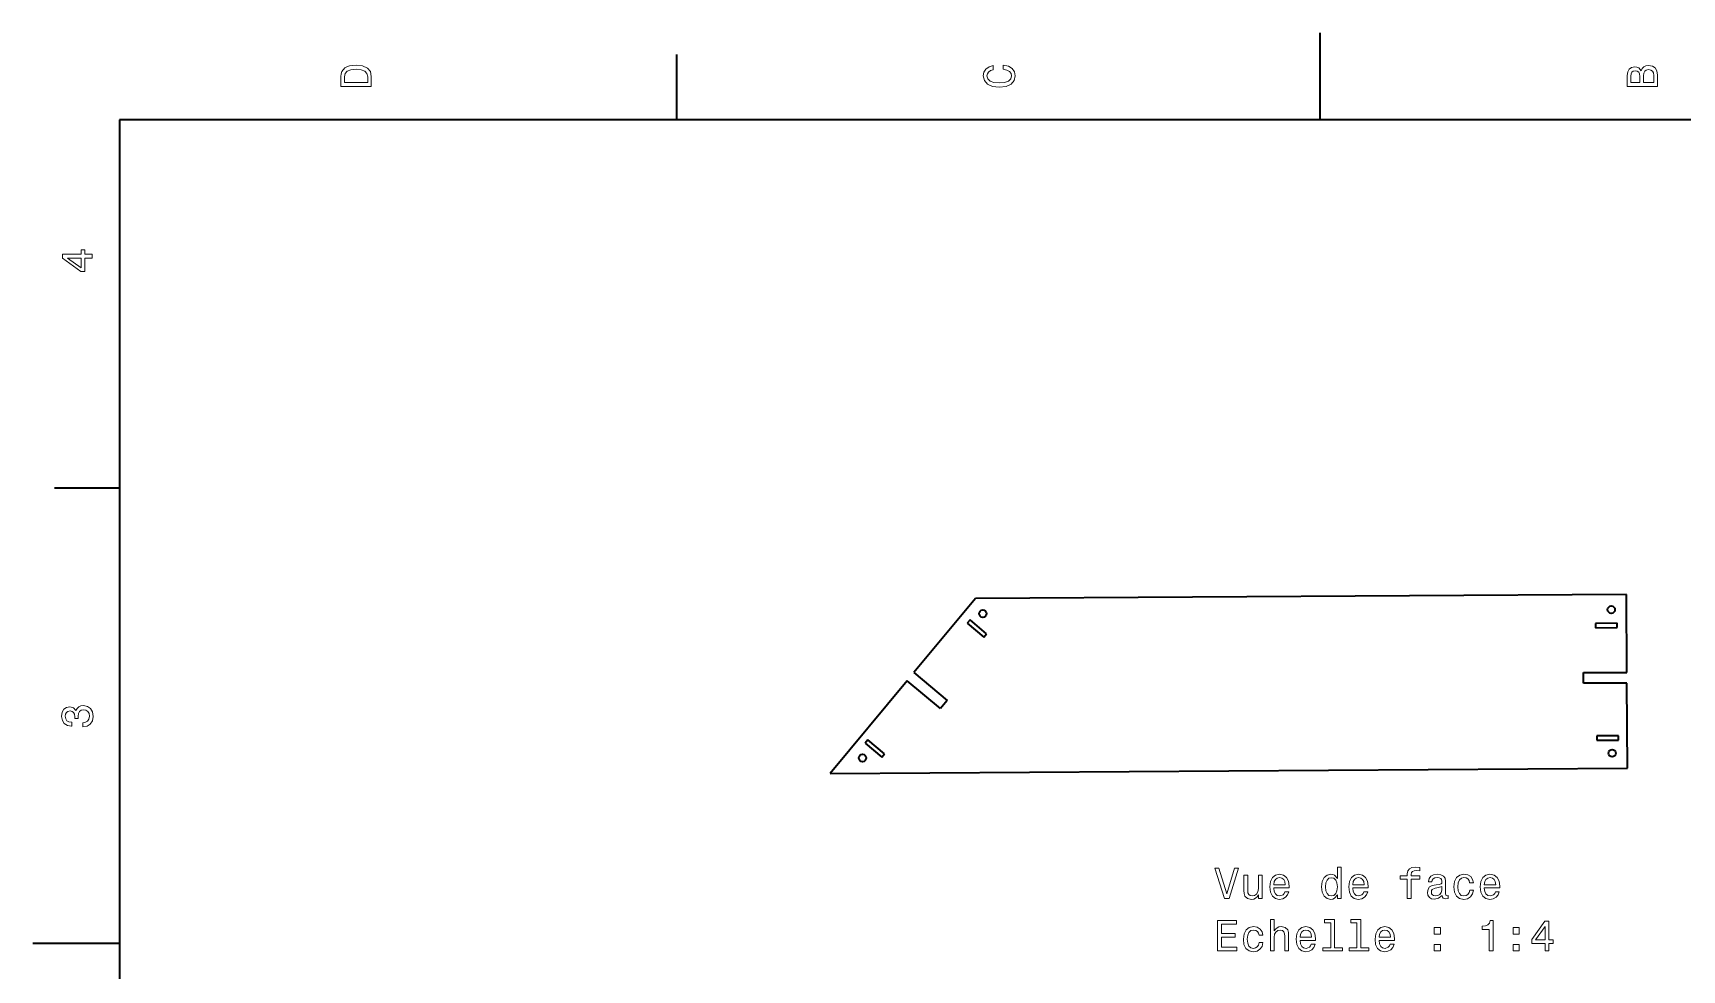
# Model space of a CAD drawing. Extents: x 0 to 297, y 0 to 210.
# Drawn here: x 0 to 190.3, y 101.9 to 210 of the extents above; entities that cross this region are included whole.
import ezdxf

# ---------------------------------------------------------------- set-up
doc = ezdxf.new("R2010")
doc.units = 0

msp = doc.modelspace()

# ---------------------------------------------------------------- linework, layer by layer
at = {"color": 7, "lineweight": 35, "ltscale": 0.25}
for p, q in [((148.5, 200), (148.5, 210)), ((10, 105), (0, 105))]:
    msp.add_line(p, q, dxfattribs=at)
at = {"color": 7, "lineweight": 35, "ltscale": 0.1875}
for p, q in [((74.300003, 200), (74.300003, 207.5)), ((10, 157.5), (2.5, 157.5))]:
    msp.add_line(p, q, dxfattribs=at)
at = {"color": 7, "lineweight": 35}
for p, q in [((287, 200), (10, 200)), ((10, 200), (10, 10)), ((183.829376, 145.24881), (108.750031, 144.772079)), ((91.957153, 124.60685), (183.956726, 125.191025))]:
    msp.add_line(p, q, dxfattribs=at)
at = {"color": 7, "lineweight": 35, "ltscale": 0.278075}
msp.add_line((108.750031, 144.772079), (101.633095, 136.223953), dxfattribs=at)
at = {"color": 7, "lineweight": 35, "ltscale": 0.224864}
msp.add_line((183.886475, 136.254425), (183.829376, 145.24881), dxfattribs=at)
at = {"color": 7, "lineweight": 35, "ltscale": 0.0125}
for p, q in [((108.112221, 142.296158), (107.790825, 141.913147)), ((180.276764, 141.891373), (180.282837, 141.391403)), ((182.782654, 141.421799), (182.776581, 141.921753)), ((109.70591, 140.306152), (110.027336, 140.689163)), ((96.335533, 128.477982), (96.014137, 128.094955)), ((180.41008, 128.926285), (180.413269, 128.4263)), ((182.913208, 128.442169), (182.910034, 128.942154)), ((97.929222, 126.487961), (98.250618, 126.870987))]:
    msp.add_line(p, q, dxfattribs=at)
at = {"color": 7, "lineweight": 35, "ltscale": 0.0625}
for p, q in [((107.790825, 141.913147), (109.70591, 140.306152)), ((110.027336, 140.689163), (108.112221, 142.296158)), ((182.776581, 141.921753), (180.276764, 141.891373)), ((180.282837, 141.391403), (182.782654, 141.421799)), ((96.014137, 128.094955), (97.929222, 126.487961)), ((98.250618, 126.870987), (96.335533, 128.477982)), ((182.910034, 128.942154), (180.41008, 128.926285)), ((180.413269, 128.4263), (182.913208, 128.442169))]:
    msp.add_line(p, q, dxfattribs=at)
at = {"color": 7, "lineweight": 35, "ltscale": 0.347347}
msp.add_line((100.849091, 135.282684), (91.957153, 124.60685), dxfattribs=at)
at = {"color": 7, "lineweight": 35, "ltscale": 0.125}
for p, q in [((104.691002, 132.082733), (100.849091, 135.282684)), ((101.633095, 136.223953), (105.474998, 133.024002)), ((178.886581, 136.222687), (183.886475, 136.254425)), ((183.894257, 135.029449), (178.894348, 134.997711))]:
    msp.add_line(p, q, dxfattribs=at)
at = {"color": 7, "lineweight": 35, "ltscale": 0.030625}
for p, q in [((178.894348, 134.997711), (178.886581, 136.222687)), ((105.474998, 133.024002), (104.691002, 132.082733))]:
    msp.add_line(p, q, dxfattribs=at)
at = {"color": 7, "lineweight": 35, "ltscale": 0.245966}
msp.add_line((183.956726, 125.191025), (183.894257, 135.029449), dxfattribs=at)
at = {"color": 7, "lineweight": 13}
for points in [[(35.533215, 204.994965), (35.533215, 203.829971), (39.033215, 203.829971), (39.033215, 204.994965), (38.922264, 205.544678), (38.584366, 205.953171), (38.034657, 206.205338), (37.283215, 206.296112), (36.516644, 206.215424), (36.21405, 206.114563), (35.971977, 205.973343), (35.644165, 205.56485), (35.563473, 205.297562)], [(35.951801, 204.959656), (36.027451, 205.342941), (36.259438, 205.605194), (36.672985, 205.761536), (37.283215, 205.811966), (37.873272, 205.756485), (38.286816, 205.600143), (38.533936, 205.332855), (38.614628, 204.959656), (38.614628, 204.298996), (35.951801, 204.298996)], [(111.93206, 205.817017), (112.35569, 205.716141), (112.658287, 205.549713), (112.844887, 205.317734), (112.905403, 205.045395), (112.814629, 204.71759), (112.54229, 204.460388), (112.098488, 204.28891), (111.483215, 204.233429), (110.872986, 204.28891), (110.424141, 204.455338), (110.151802, 204.71254), (110.055984, 205.045395), (110.106415, 205.287476), (110.247627, 205.494247), (110.474571, 205.655624), (110.787247, 205.766571), (110.787247, 206.245682), (110.308144, 206.094391), (109.94503, 205.832138), (109.718086, 205.474075), (109.637398, 205.045395), (109.763474, 204.510818), (110.116501, 204.10231), (110.696472, 203.840057), (111.483215, 203.749283), (112.269958, 203.840057), (112.84993, 204.10231), (113.208, 204.510818), (113.329041, 205.045395), (113.233215, 205.51442), (112.965927, 205.892654), (112.527161, 206.159943), (111.93206, 206.301163)], [(185.542007, 205.630417), (185.249496, 205.983429), (185.052811, 206.074219), (184.81073, 206.104477), (184.432495, 206.03891), (184.160156, 205.842224), (183.993729, 205.524506), (183.933212, 205.080704), (183.933212, 203.835022), (187.433212, 203.835022), (187.433212, 205.151306), (187.36261, 205.620331), (187.155838, 205.968307), (186.828018, 206.185165), (186.384216, 206.260818), (186.08667, 206.215424), (185.839554, 206.094391), (185.65799, 205.897705)], [(185.385666, 204.984879), (185.385666, 204.298996), (184.351807, 204.298996), (184.351807, 205.025223), (184.382065, 205.297562), (184.472839, 205.489197), (184.629181, 205.605194), (184.86116, 205.645538), (185.093155, 205.600143), (185.254532, 205.479111), (185.355408, 205.272339)], [(187.014618, 205.095825), (187.014618, 204.298996), (185.809296, 204.298996), (185.809296, 205.050446), (185.844589, 205.368164), (185.9505, 205.595108), (186.132065, 205.731277), (186.394302, 205.776657), (186.671692, 205.731277), (186.863327, 205.605194), (186.979324, 205.393372)], [(6.833213, 184.02739), (6.833213, 184.481277), (5.965778, 184.481277), (5.965778, 184.98056), (5.56232, 184.98056), (5.56232, 184.481277), (3.408862, 184.481277), (3.408862, 184.022339), (5.521974, 182.489197), (5.965778, 182.489197), (5.965778, 184.02739)], [(5.56232, 182.912827), (3.993876, 184.02739), (5.56232, 184.02739)], [(5.73379, 129.979111), (5.769093, 129.979111), (6.253242, 130.059799), (6.616354, 130.296829), (6.848343, 130.670029), (6.934078, 131.164276), (6.848343, 131.688766), (6.626441, 132.082138), (6.273415, 132.334305), (5.819525, 132.425079), (5.521974, 132.384735), (5.279899, 132.273788), (5.0933, 132.092224), (4.957133, 131.850143), (4.684798, 132.177963), (4.251081, 132.293961), (3.857709, 132.218307), (3.560158, 132.00145), (3.373559, 131.648422), (3.307997, 131.164276), (3.388689, 130.710388), (3.610591, 130.362396), (3.963617, 130.135452), (4.432637, 130.059799), (4.46794, 130.059799), (4.46794, 130.508652), (4.145173, 130.548996), (3.913184, 130.680115), (3.771974, 130.891937), (3.721542, 131.189484), (3.761888, 131.451736), (3.867795, 131.643372), (4.039265, 131.759369), (4.271254, 131.804764), (4.518372, 131.759369), (4.684798, 131.638336), (4.785663, 131.426514), (4.815922, 131.139053), (4.810879, 130.942368), (5.209294, 130.942368), (5.199208, 131.189484), (5.244596, 131.507217), (5.365634, 131.744247), (5.56232, 131.885452), (5.819525, 131.935883), (6.112032, 131.880417), (6.328891, 131.734161), (6.465058, 131.502167), (6.510447, 131.194534), (6.460014, 130.876801), (6.308718, 130.644821), (6.066643, 130.498566), (5.73379, 130.443085)], [(138.611588, 113.674232), (137.734055, 110.693687), (136.831329, 113.674232), (136.352219, 113.674232), (137.481903, 110.169189), (137.986221, 110.169189), (139.090683, 113.674232)], [(141.814026, 112.877403), (141.370224, 112.877403), (141.370224, 111.314003), (141.319794, 110.95089), (141.173538, 110.688644), (140.946594, 110.52726), (140.649048, 110.47683), (140.412018, 110.517174), (140.260712, 110.638206), (140.174988, 110.844978), (140.154816, 111.137489), (140.154816, 112.877403), (139.710999, 112.877403), (139.710999, 111.097145), (139.726135, 110.739075), (139.82196, 110.441521), (140.114456, 110.169189), (140.583481, 110.073372), (140.835648, 110.108673), (141.052505, 110.199448), (141.239105, 110.355789), (141.390396, 110.582733), (141.390396, 110.169189), (141.814026, 110.169189)], [(143.150482, 111.394691), (144.925705, 111.394691), (144.93074, 111.601463), (144.850052, 112.181435), (144.628143, 112.615158), (144.275131, 112.877403), (143.806107, 112.973221), (143.347168, 112.87236), (142.994141, 112.589935), (142.767197, 112.131004), (142.686508, 111.525818), (142.762161, 110.905502), (142.989105, 110.451607), (143.337082, 110.169189), (143.79097, 110.073372), (144.184341, 110.138931), (144.507111, 110.310402), (144.744141, 110.582733), (144.88031, 110.945847), (144.441559, 110.945847), (144.350769, 110.744118), (144.21965, 110.592819), (143.846451, 110.471786), (143.55899, 110.52726), (143.342133, 110.703773), (143.200912, 110.991234), (143.150482, 111.379562)], [(143.150482, 111.767891), (143.205963, 112.115875), (143.342133, 112.373077), (143.548904, 112.529419), (143.821228, 112.584892), (144.088531, 112.529419), (144.295303, 112.373077), (144.421371, 112.115875), (144.466766, 111.767891)], [(150.498474, 110.587776), (150.498474, 110.169189), (150.942276, 110.169189), (150.942276, 113.79023), (150.50351, 113.79023), (150.50351, 112.46386), (150.165619, 112.847145), (149.958847, 112.93792), (149.721817, 112.973221), (149.293137, 112.87236), (148.960281, 112.589935), (148.743423, 112.136047), (148.66777, 111.525818), (148.743423, 110.915588), (148.960281, 110.45665), (149.293137, 110.169189), (149.721817, 110.073372), (149.958847, 110.108673), (150.170654, 110.199448)], [(149.797455, 112.574806), (150.089966, 112.504204), (150.311874, 112.307518), (150.442993, 111.979706), (150.493423, 111.525818), (150.442993, 111.066887), (150.311874, 110.739075), (150.089966, 110.537346), (149.797455, 110.471786), (149.520081, 110.537346), (149.308258, 110.739075), (149.167053, 111.07193), (149.121658, 111.525818), (149.167053, 111.974663), (149.308258, 112.302475), (149.520081, 112.504204)], [(152.258545, 111.394691), (154.033768, 111.394691), (154.038818, 111.601463), (153.958115, 112.181435), (153.736221, 112.615158), (153.383194, 112.877403), (152.914169, 112.973221), (152.455231, 112.87236), (152.102219, 112.589935), (151.875275, 112.131004), (151.794571, 111.525818), (151.870224, 110.905502), (152.097168, 110.451607), (152.445145, 110.169189), (152.899048, 110.073372), (153.292419, 110.138931), (153.615173, 110.310402), (153.852219, 110.582733), (153.988373, 110.945847), (153.549622, 110.945847), (153.458847, 110.744118), (153.327713, 110.592819), (152.954514, 110.471786), (152.667053, 110.52726), (152.450195, 110.703773), (152.30899, 110.991234), (152.258545, 111.379562)], [(152.258545, 111.767891), (152.314026, 112.115875), (152.450195, 112.373077), (152.656967, 112.529419), (152.929306, 112.584892), (153.196594, 112.529419), (153.403366, 112.373077), (153.529449, 112.115875), (153.574829, 111.767891)], [(158.557541, 112.408379), (158.557541, 110.169189), (159.001343, 110.169189), (159.001343, 112.408379), (160.009995, 112.408379), (160.009995, 112.786621), (159.001343, 112.786621), (159.001343, 112.953049), (159.036652, 113.154778), (159.152649, 113.290947), (159.349335, 113.371635), (159.63176, 113.401901), (160.009995, 113.381721), (160.009995, 113.765007), (159.530884, 113.79023), (159.097168, 113.744835), (158.794571, 113.608673), (158.613022, 113.371635), (158.557541, 113.033745), (158.557541, 112.786621), (157.74559, 112.786621), (157.74559, 112.408379)], [(162.587082, 110.522217), (162.587082, 110.507088), (162.612289, 110.335617), (162.687943, 110.214577), (163.005661, 110.118759), (163.252792, 110.159103), (163.252792, 110.502045), (163.146881, 110.486916), (163.005661, 110.552475), (162.980453, 110.754204), (162.980453, 112.156219), (162.919937, 112.51429), (162.743423, 112.766449), (162.435791, 112.917747), (162.00206, 112.973221), (161.57843, 112.912704), (161.265762, 112.741234), (161.069077, 112.473946), (161.00351, 112.120918), (161.00351, 112.09066), (161.401917, 112.09066), (161.437225, 112.302475), (161.548172, 112.453773), (161.729736, 112.544548), (161.986938, 112.579849), (162.234055, 112.554634), (162.410568, 112.478989), (162.516479, 112.347862), (162.551773, 112.166306), (162.531601, 111.954491), (162.450912, 111.848587), (162.249191, 111.798149), (161.870941, 111.757805), (161.437225, 111.66703), (161.129593, 111.505646), (160.948029, 111.253487), (160.892563, 110.880287), (160.942993, 110.547432), (161.099335, 110.300316), (161.351486, 110.143974), (161.699478, 110.088501), (162.168488, 110.194405)], [(165.73909, 111.979706), (166.177856, 111.979706), (166.087082, 112.383163), (165.870224, 112.70089), (165.532318, 112.897575), (165.093567, 112.973221), (164.609421, 112.87236), (164.241257, 112.589935), (164.009277, 112.131004), (163.928574, 111.515732), (164.004227, 110.905502), (164.231171, 110.451607), (164.589249, 110.169189), (165.07843, 110.073372), (165.512146, 110.149017), (165.850052, 110.360832), (166.082031, 110.693687), (166.182907, 111.137489), (165.759277, 111.137489), (165.683624, 110.855072), (165.542404, 110.64325), (165.340683, 110.512131), (165.093567, 110.471786), (164.785934, 110.537346), (164.564026, 110.739075), (164.427856, 111.066887), (164.382462, 111.530861), (164.427856, 111.984749), (164.569061, 112.312561), (164.796021, 112.51429), (165.093567, 112.584892), (165.355804, 112.539505), (165.55249, 112.423515), (165.683624, 112.231873)], [(167.43866, 111.394691), (169.213882, 111.394691), (169.218918, 111.601463), (169.138229, 112.181435), (168.916321, 112.615158), (168.563293, 112.877403), (168.094284, 112.973221), (167.635345, 112.87236), (167.282318, 112.589935), (167.055374, 112.131004), (166.974686, 111.525818), (167.050339, 110.905502), (167.277283, 110.451607), (167.625259, 110.169189), (168.079147, 110.073372), (168.472519, 110.138931), (168.795288, 110.310402), (169.032318, 110.582733), (169.168488, 110.945847), (168.729721, 110.945847), (168.638947, 110.744118), (168.507828, 110.592819), (168.134628, 110.471786), (167.847168, 110.52726), (167.63031, 110.703773), (167.48909, 110.991234), (167.43866, 111.379562)], [(167.43866, 111.767891), (167.494141, 112.115875), (167.63031, 112.373077), (167.837082, 112.529419), (168.109421, 112.584892), (168.376709, 112.529419), (168.583481, 112.373077), (168.709549, 112.115875), (168.754944, 111.767891)], [(162.536652, 111.117317), (162.476135, 110.855072), (162.314743, 110.653336), (162.072678, 110.522217), (161.775116, 110.47683), (161.583481, 110.502045), (161.447311, 110.582733), (161.361572, 110.723946), (161.336365, 110.920631), (161.356537, 111.097145), (161.437225, 111.223221), (161.759995, 111.364433), (162.168488, 111.42495), (162.536652, 111.54599)], [(136.674988, 104.12236), (138.893997, 104.12236), (138.893997, 104.54599), (137.138962, 104.54599), (137.138962, 105.731148), (138.702362, 105.731148), (138.702362, 106.149734), (137.138962, 106.149734), (137.138962, 107.19873), (138.853653, 107.19873), (138.853653, 107.62236), (136.674988, 107.62236)], [(141.450912, 105.932877), (141.889679, 105.932877), (141.798904, 106.336334), (141.582047, 106.65406), (141.244141, 106.850746), (140.805389, 106.926392), (140.321228, 106.825531), (139.953079, 106.543106), (139.721085, 106.084175), (139.640396, 105.468903), (139.716049, 104.858673), (139.942993, 104.404778), (140.301056, 104.12236), (140.790253, 104.026543), (141.223969, 104.102188), (141.561874, 104.314003), (141.793854, 104.646858), (141.89473, 105.09066), (141.471085, 105.09066), (141.395447, 104.808243), (141.254227, 104.59642), (141.052505, 104.465302), (140.805389, 104.424957), (140.497742, 104.490517), (140.275848, 104.692245), (140.139679, 105.020058), (140.094284, 105.484032), (140.139679, 105.93792), (140.280884, 106.265732), (140.507828, 106.467461), (140.805389, 106.538063), (141.067627, 106.492676), (141.264313, 106.376686), (141.395447, 106.185043)], [(142.762161, 104.12236), (143.205963, 104.12236), (143.205963, 105.68576), (143.251343, 106.043831), (143.397598, 106.306076), (143.624542, 106.467461), (143.927139, 106.527977), (144.16922, 106.477547), (144.320511, 106.341377), (144.396164, 106.114433), (144.421371, 105.811844), (144.421371, 104.12236), (144.865189, 104.12236), (144.865189, 105.902618), (144.845016, 106.260689), (144.754227, 106.558235), (144.45668, 106.830574), (143.992706, 106.926392), (143.74054, 106.89109), (143.523682, 106.795273), (143.342133, 106.643974), (143.205963, 106.437202), (143.205963, 107.743401), (142.762161, 107.743401)], [(146.186508, 105.347862), (147.961731, 105.347862), (147.966766, 105.554634), (147.886078, 106.134605), (147.664169, 106.568329), (147.311142, 106.830574), (146.842133, 106.926392), (146.383194, 106.825531), (146.030167, 106.543106), (145.803223, 106.084175), (145.722534, 105.478989), (145.798187, 104.858673), (146.025131, 104.404778), (146.373108, 104.12236), (146.826996, 104.026543), (147.220367, 104.092102), (147.543137, 104.263573), (147.780167, 104.535904), (147.916336, 104.899017), (147.47757, 104.899017), (147.386795, 104.697289), (147.255676, 104.54599), (146.882477, 104.424957), (146.595016, 104.480431), (146.378143, 104.656944), (146.236938, 104.944405), (146.186508, 105.332733)], [(149.716766, 107.370201), (149.716766, 104.49556), (148.80394, 104.49556), (148.80394, 104.12236), (151.068344, 104.12236), (151.068344, 104.49556), (150.160568, 104.49556), (150.160568, 107.743401), (149.020798, 107.743401), (149.020798, 107.370201)], [(152.752792, 107.370201), (152.752792, 104.49556), (151.839966, 104.49556), (151.839966, 104.12236), (154.10437, 104.12236), (154.10437, 104.49556), (153.196594, 104.49556), (153.196594, 107.743401), (152.056824, 107.743401), (152.056824, 107.370201)], [(155.294571, 105.347862), (157.069794, 105.347862), (157.074829, 105.554634), (156.994141, 106.134605), (156.772247, 106.568329), (156.41922, 106.830574), (155.950195, 106.926392), (155.491257, 106.825531), (155.138229, 106.543106), (154.911285, 106.084175), (154.830597, 105.478989), (154.90625, 104.858673), (155.133194, 104.404778), (155.481171, 104.12236), (155.935059, 104.026543), (156.32843, 104.092102), (156.651199, 104.263573), (156.888229, 104.535904), (157.024399, 104.899017), (156.585648, 104.899017), (156.494858, 104.697289), (156.363739, 104.54599), (155.99054, 104.424957), (155.703079, 104.480431), (155.486221, 104.656944), (155.345001, 104.944405), (155.294571, 105.332733)], [(161.674255, 106.079132), (162.370224, 106.079132), (162.370224, 106.830574), (161.674255, 106.830574)], [(168.00351, 104.12236), (168.462433, 104.12236), (168.462433, 107.647575), (168.119507, 107.647575), (168.028717, 107.339935), (167.847168, 107.133163), (167.569794, 107.012131), (167.186508, 106.971786), (167.186508, 106.613716), (168.00351, 106.613716)], [(170.782318, 106.079132), (171.478287, 106.079132), (171.478287, 106.830574), (170.782318, 106.830574)], [(174.443695, 104.12236), (174.897598, 104.12236), (174.897598, 104.989792), (175.396866, 104.989792), (175.396866, 105.39325), (174.897598, 105.39325), (174.897598, 107.546715), (174.43866, 107.546715), (172.905518, 105.433601), (172.905518, 104.989792), (174.443695, 104.989792)], [(173.329147, 105.39325), (174.443695, 106.9617), (174.443695, 105.39325)], [(146.186508, 105.721062), (146.241989, 106.069046), (146.378143, 106.326248), (146.58493, 106.48259), (146.857254, 106.538063), (147.124542, 106.48259), (147.331314, 106.326248), (147.457397, 106.069046), (147.502792, 105.721062)], [(155.294571, 105.721062), (155.350052, 106.069046), (155.486221, 106.326248), (155.692993, 106.48259), (155.965332, 106.538063), (156.23262, 106.48259), (156.439392, 106.326248), (156.565475, 106.069046), (156.610855, 105.721062)], [(161.674255, 104.12236), (162.370224, 104.12236), (162.370224, 104.873802), (161.674255, 104.873802)], [(170.782318, 104.12236), (171.478287, 104.12236), (171.478287, 104.873802), (170.782318, 104.873802)]]:
    msp.add_lwpolyline(points, close=True, dxfattribs=at)
at = {"color": 7, "lineweight": 35}
for centre in [(109.574501, 143.027267), (182.090515, 143.487732), (95.71212, 126.38073), (182.195663, 126.929878)]:
    msp.add_circle(centre, 0.425, dxfattribs=at)

doc.saveas('drawing.dxf')
